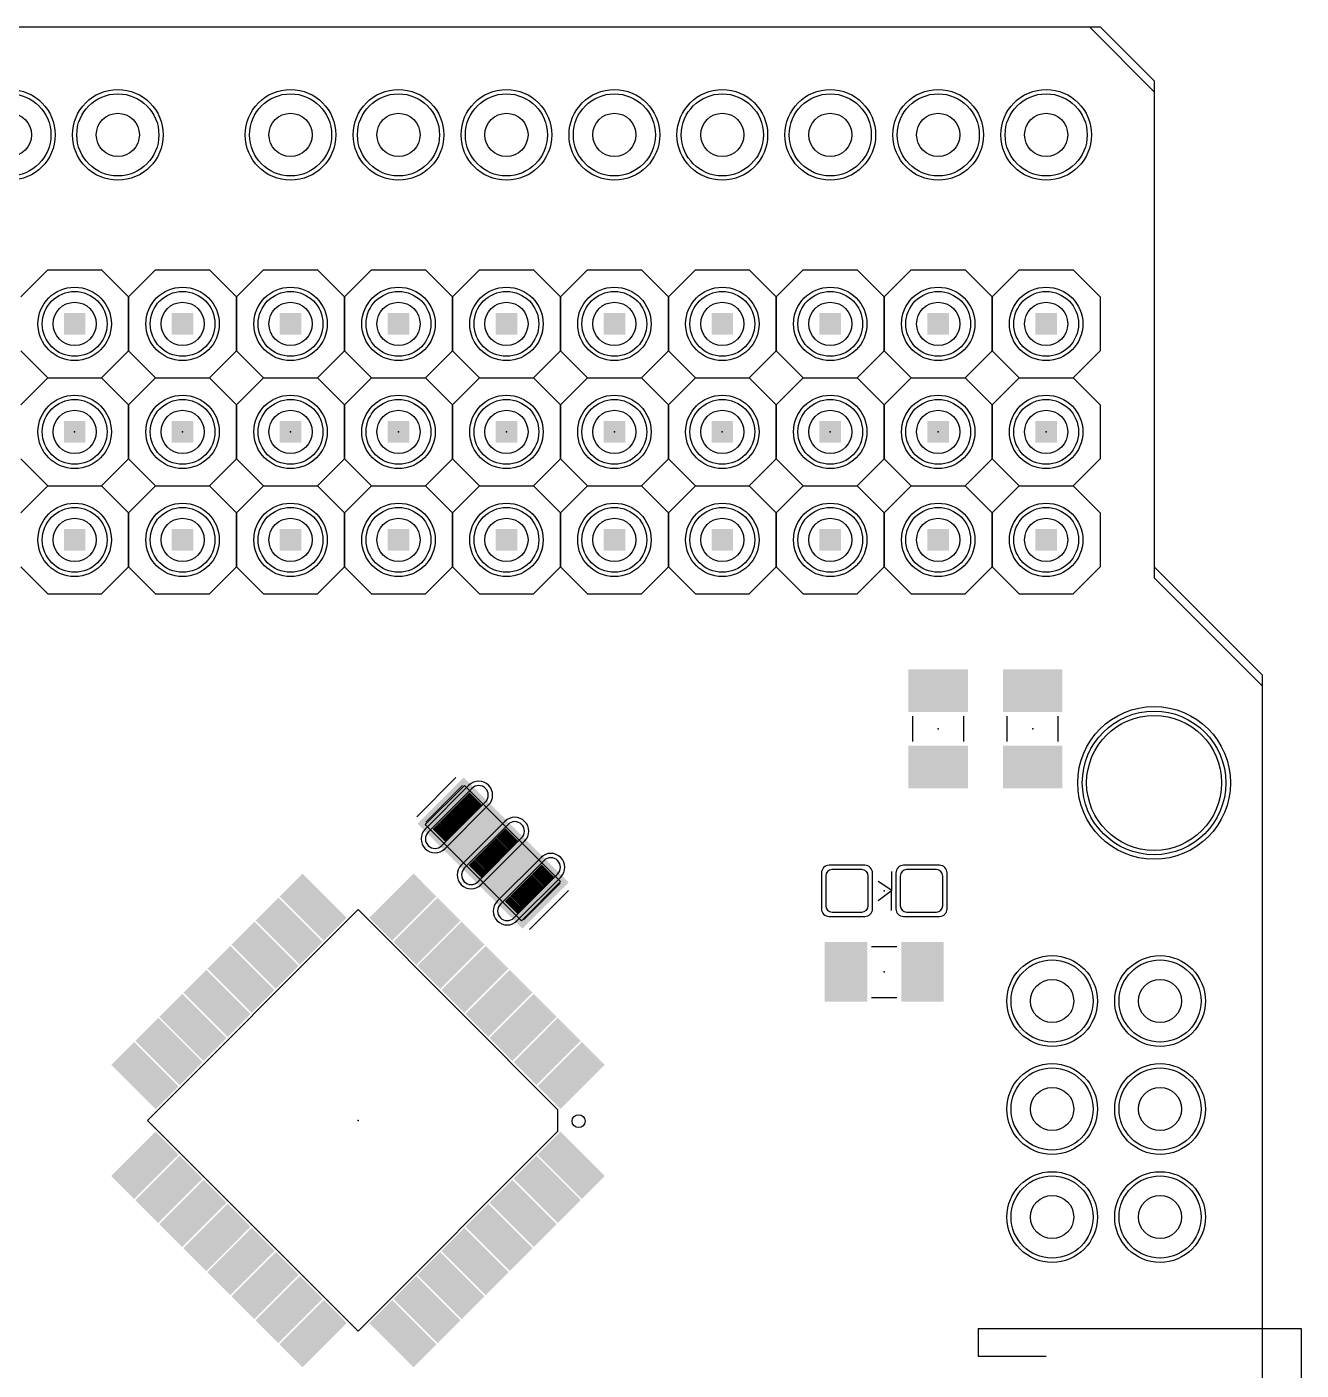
# Model space of a CAD drawing. Extents: x 45.5 to 117.8, y 20.3 to 74.9.
# Drawn here: x 87.78 to 117.76, y 43.34 to 74.93 of the extents above; entities that cross this region are included whole.
import ezdxf

# ---------------------------------------------------------------- set-up
doc = ezdxf.new("R2010")
doc.units = 0
for name, color, linetype in [('17', 82, 'CONTINUOUS'), ('20', 7, 'CONTINUOUS'), ('200', 175, 'CONTINUOUS'), ('21', 253, 'CONTINUOUS'), ('23', 7, 'CONTINUOUS'), ('29', 253, 'CONTINUOUS'), ('30', 253, 'CONTINUOUS'), ('31', 253, 'CONTINUOUS'), ('41', 22, 'CONTINUOUS'), ('44', 253, 'CONTINUOUS'), ('51', 253, 'CONTINUOUS')]:
    doc.layers.add(name, color=color, linetype=linetype)

# ---------------------------------------------------------------- blocks, each defined once
blk = doc.blocks.new('RECT192512X192512R30')
blk.add_lwpolyline([(0.6016, -0.4211), (0.6016, 0.4211, 0.4142), (0.4211, 0.6016), (-0.4211, 0.6016, 0.4142), (-0.6016, 0.4211), (-0.6016, -0.4211, 0.4142), (-0.4211, -0.6016), (0.4211, -0.6016, 0.4142)], format="xyb", close=True)
blk = doc.blocks.new('RECT160000X160000R30')
blk.add_lwpolyline([(0.5, -0.35), (0.5, 0.35, 0.4142), (0.35, 0.5), (-0.35, 0.5, 0.4142), (-0.5, 0.35), (-0.5, -0.35, 0.4142), (-0.35, -0.5), (0.35, -0.5, 0.4142)], format="xyb", close=True)
blk = doc.blocks.new('RECT')
blk.add_solid([(-0.5, -0.5), (0.5, -0.5), (-0.5, 0.5), (0.5, 0.5)])
blk = doc.blocks.new('ROUNDP')
blk.add_circle((0, 0), 0.5)
blk = doc.blocks.new('RECT104512X337312R100')
blk.add_lwpolyline([(0.3266, -0.7275), (0.3266, 0.7275, 0.4142), (0, 1.0541), (0, 1.0541, 0.4142), (-0.3266, 0.7275), (-0.3266, -0.7275, 0.4142), (0, -1.0541), (0, -1.0541, 0.4142)], format="xyb", close=True)
blk = doc.blocks.new('RECT72000X304800R100')
blk.add_lwpolyline([(0.225, -0.7275), (0.225, 0.7275, 0.4142), (0, 0.9525), (0, 0.9525, 0.4142), (-0.225, 0.7275), (-0.225, -0.7275, 0.4142), (0, -0.9525), (0, -0.9525, 0.4142)], format="xyb", close=True)

msp = doc.modelspace()

# ---------------------------------------------------------------- linework, layer by layer
at = {"layer": '20'}
for p, q in [((49.8475, 74.93), (113.03, 74.93)), ((113.03, 74.93), (114.3, 73.66)), ((114.3, 73.66), (114.3, 62.23)), ((114.3, 62.23), (116.84, 59.69)), ((116.84, 59.69), (116.84, 26.67))]:
    msp.add_line(p, q, dxfattribs=at)
msp.add_circle((114.3, 57.15), 1.5875, dxfattribs=at)
at = {"layer": '21'}
for p, q in [((87.63, 68.58), (88.265, 69.215)), ((88.265, 69.215), (89.535, 69.215)), ((89.535, 69.215), (90.17, 68.58)), ((90.17, 68.58), (90.805, 69.215)), ((90.805, 69.215), (92.075, 69.215)), ((92.075, 69.215), (92.71, 68.58)), ((92.71, 68.58), (93.345, 69.215)), ((93.345, 69.215), (94.615, 69.215)), ((94.615, 69.215), (95.25, 68.58)), ((95.25, 68.58), (95.885, 69.215)), ((95.885, 69.215), (97.155, 69.215)), ((97.155, 69.215), (97.79, 68.58)), ((97.79, 68.58), (98.425, 69.215)), ((98.425, 69.215), (99.695, 69.215)), ((99.695, 69.215), (100.33, 68.58)), ((100.33, 68.58), (100.965, 69.215)), ((100.965, 69.215), (102.235, 69.215)), ((102.235, 69.215), (102.87, 68.58)), ((102.87, 68.58), (103.505, 69.215)), ((103.505, 69.215), (104.775, 69.215)), ((104.775, 69.215), (105.41, 68.58)), ((105.41, 68.58), (106.045, 69.215)), ((106.045, 69.215), (107.315, 69.215)), ((107.315, 69.215), (107.95, 68.58)), ((107.95, 68.58), (108.585, 69.215)), ((108.585, 69.215), (109.855, 69.215)), ((109.855, 69.215), (110.49, 68.58)), ((110.49, 68.58), (111.125, 69.215)), ((111.125, 69.215), (112.395, 69.215)), ((112.395, 69.215), (113.03, 68.58)), ((90.17, 67.31), (90.17, 68.58)), ((90.17, 68.58), (90.17, 67.31)), ((92.71, 67.31), (92.71, 68.58)), ((92.71, 68.58), (92.71, 67.31)), ((95.25, 67.31), (95.25, 68.58)), ((95.25, 68.58), (95.25, 67.31)), ((97.79, 67.31), (97.79, 68.58)), ((97.79, 68.58), (97.79, 67.31)), ((100.33, 68.58), (100.33, 67.31)), ((100.33, 67.31), (100.33, 68.58)), ((102.87, 67.31), (102.87, 68.58)), ((102.87, 68.58), (102.87, 67.31)), ((105.41, 67.31), (105.41, 68.58)), ((105.41, 68.58), (105.41, 67.31)), ((107.95, 67.31), (107.95, 68.58)), ((107.95, 68.58), (107.95, 67.31)), ((110.49, 67.31), (110.49, 68.58)), ((110.49, 68.58), (110.49, 67.31)), ((113.03, 68.58), (113.03, 67.31)), ((88.265, 66.675), (87.63, 67.31)), ((90.17, 67.31), (89.535, 66.675)), ((90.805, 66.675), (90.17, 67.31)), ((92.71, 67.31), (92.075, 66.675)), ((93.345, 66.675), (92.71, 67.31)), ((95.25, 67.31), (94.615, 66.675)), ((95.885, 66.675), (95.25, 67.31)), ((97.79, 67.31), (97.155, 66.675)), ((98.425, 66.675), (97.79, 67.31)), ((100.33, 67.31), (99.695, 66.675)), ((100.965, 66.675), (100.33, 67.31)), ((102.87, 67.31), (102.235, 66.675)), ((103.505, 66.675), (102.87, 67.31)), ((105.41, 67.31), (104.775, 66.675)), ((106.045, 66.675), (105.41, 67.31)), ((107.95, 67.31), (107.315, 66.675)), ((108.585, 66.675), (107.95, 67.31)), ((110.49, 67.31), (109.855, 66.675)), ((111.125, 66.675), (110.49, 67.31)), ((113.03, 67.31), (112.395, 66.675)), ((87.63, 66.04), (88.265, 66.675)), ((88.265, 66.675), (89.535, 66.675)), ((89.535, 66.675), (90.17, 66.04)), ((90.17, 66.04), (90.805, 66.675)), ((90.805, 66.675), (92.075, 66.675)), ((92.075, 66.675), (92.71, 66.04)), ((92.71, 66.04), (93.345, 66.675)), ((93.345, 66.675), (94.615, 66.675)), ((94.615, 66.675), (95.25, 66.04)), ((95.25, 66.04), (95.885, 66.675)), ((95.885, 66.675), (97.155, 66.675)), ((97.155, 66.675), (97.79, 66.04)), ((97.79, 66.04), (98.425, 66.675)), ((98.425, 66.675), (99.695, 66.675)), ((99.695, 66.675), (100.33, 66.04)), ((100.33, 66.04), (100.965, 66.675)), ((100.965, 66.675), (102.235, 66.675)), ((102.235, 66.675), (102.87, 66.04)), ((102.87, 66.04), (103.505, 66.675)), ((103.505, 66.675), (104.775, 66.675)), ((104.775, 66.675), (105.41, 66.04)), ((105.41, 66.04), (106.045, 66.675)), ((106.045, 66.675), (107.315, 66.675)), ((107.315, 66.675), (107.95, 66.04)), ((107.95, 66.04), (108.585, 66.675)), ((108.585, 66.675), (109.855, 66.675)), ((109.855, 66.675), (110.49, 66.04)), ((110.49, 66.04), (111.125, 66.675)), ((111.125, 66.675), (112.395, 66.675)), ((112.395, 66.675), (113.03, 66.04)), ((90.17, 64.77), (90.17, 66.04)), ((90.17, 66.04), (90.17, 64.77)), ((92.71, 64.77), (92.71, 66.04)), ((92.71, 66.04), (92.71, 64.77)), ((95.25, 64.77), (95.25, 66.04)), ((95.25, 66.04), (95.25, 64.77)), ((97.79, 64.77), (97.79, 66.04)), ((97.79, 66.04), (97.79, 64.77)), ((100.33, 66.04), (100.33, 64.77)), ((100.33, 64.77), (100.33, 66.04)), ((102.87, 64.77), (102.87, 66.04)), ((102.87, 66.04), (102.87, 64.77)), ((105.41, 64.77), (105.41, 66.04)), ((105.41, 66.04), (105.41, 64.77)), ((107.95, 64.77), (107.95, 66.04)), ((107.95, 66.04), (107.95, 64.77)), ((110.49, 64.77), (110.49, 66.04)), ((110.49, 66.04), (110.49, 64.77)), ((113.03, 66.04), (113.03, 64.77)), ((88.265, 64.135), (87.63, 64.77)), ((90.17, 64.77), (89.535, 64.135)), ((90.805, 64.135), (90.17, 64.77)), ((92.71, 64.77), (92.075, 64.135)), ((93.345, 64.135), (92.71, 64.77)), ((95.25, 64.77), (94.615, 64.135)), ((95.885, 64.135), (95.25, 64.77)), ((97.79, 64.77), (97.155, 64.135)), ((98.425, 64.135), (97.79, 64.77)), ((100.33, 64.77), (99.695, 64.135)), ((100.965, 64.135), (100.33, 64.77)), ((102.87, 64.77), (102.235, 64.135)), ((103.505, 64.135), (102.87, 64.77)), ((105.41, 64.77), (104.775, 64.135)), ((106.045, 64.135), (105.41, 64.77)), ((107.95, 64.77), (107.315, 64.135)), ((108.585, 64.135), (107.95, 64.77)), ((110.49, 64.77), (109.855, 64.135)), ((111.125, 64.135), (110.49, 64.77)), ((113.03, 64.77), (112.395, 64.135)), ((87.63, 63.5), (88.265, 64.135)), ((88.265, 64.135), (89.535, 64.135)), ((89.535, 64.135), (90.17, 63.5)), ((90.17, 63.5), (90.805, 64.135)), ((90.805, 64.135), (92.075, 64.135)), ((92.075, 64.135), (92.71, 63.5)), ((92.71, 63.5), (93.345, 64.135)), ((93.345, 64.135), (94.615, 64.135)), ((94.615, 64.135), (95.25, 63.5)), ((95.25, 63.5), (95.885, 64.135)), ((95.885, 64.135), (97.155, 64.135)), ((97.155, 64.135), (97.79, 63.5)), ((97.79, 63.5), (98.425, 64.135)), ((98.425, 64.135), (99.695, 64.135)), ((99.695, 64.135), (100.33, 63.5)), ((100.33, 63.5), (100.965, 64.135)), ((100.965, 64.135), (102.235, 64.135)), ((102.235, 64.135), (102.87, 63.5)), ((102.87, 63.5), (103.505, 64.135)), ((103.505, 64.135), (104.775, 64.135)), ((104.775, 64.135), (105.41, 63.5)), ((105.41, 63.5), (106.045, 64.135)), ((106.045, 64.135), (107.315, 64.135)), ((107.315, 64.135), (107.95, 63.5)), ((107.95, 63.5), (108.585, 64.135)), ((108.585, 64.135), (109.855, 64.135)), ((109.855, 64.135), (110.49, 63.5)), ((110.49, 63.5), (111.125, 64.135)), ((111.125, 64.135), (112.395, 64.135)), ((112.395, 64.135), (113.03, 63.5)), ((90.17, 62.23), (90.17, 63.5)), ((90.17, 63.5), (90.17, 62.23)), ((92.71, 62.23), (92.71, 63.5)), ((92.71, 63.5), (92.71, 62.23)), ((95.25, 62.23), (95.25, 63.5)), ((95.25, 63.5), (95.25, 62.23)), ((97.79, 62.23), (97.79, 63.5)), ((97.79, 63.5), (97.79, 62.23)), ((100.33, 63.5), (100.33, 62.23)), ((100.33, 62.23), (100.33, 63.5)), ((102.87, 62.23), (102.87, 63.5)), ((102.87, 63.5), (102.87, 62.23)), ((105.41, 62.23), (105.41, 63.5)), ((105.41, 63.5), (105.41, 62.23)), ((107.95, 62.23), (107.95, 63.5)), ((107.95, 63.5), (107.95, 62.23)), ((110.49, 62.23), (110.49, 63.5)), ((110.49, 63.5), (110.49, 62.23)), ((113.03, 63.5), (113.03, 62.23)), ((87.63, 62.23), (88.265, 61.595)), ((89.535, 61.595), (90.17, 62.23)), ((90.17, 62.23), (90.805, 61.595)), ((92.075, 61.595), (92.71, 62.23)), ((92.71, 62.23), (93.345, 61.595)), ((94.615, 61.595), (95.25, 62.23)), ((95.25, 62.23), (95.885, 61.595)), ((97.155, 61.595), (97.79, 62.23)), ((97.79, 62.23), (98.425, 61.595)), ((99.695, 61.595), (100.33, 62.23)), ((100.33, 62.23), (100.965, 61.595)), ((102.235, 61.595), (102.87, 62.23)), ((102.87, 62.23), (103.505, 61.595)), ((104.775, 61.595), (105.41, 62.23)), ((105.41, 62.23), (106.045, 61.595)), ((107.315, 61.595), (107.95, 62.23)), ((107.95, 62.23), (108.585, 61.595)), ((109.855, 61.595), (110.49, 62.23)), ((110.49, 62.23), (111.125, 61.595)), ((112.395, 61.595), (113.03, 62.23)), ((88.265, 61.595), (89.535, 61.595)), ((90.805, 61.595), (92.075, 61.595)), ((93.345, 61.595), (94.615, 61.595)), ((95.885, 61.595), (97.155, 61.595)), ((98.425, 61.595), (99.695, 61.595)), ((100.965, 61.595), (102.235, 61.595)), ((103.505, 61.595), (104.775, 61.595)), ((106.045, 61.595), (107.315, 61.595)), ((108.585, 61.595), (109.855, 61.595)), ((111.125, 61.595), (112.395, 61.595)), ((108.62, 58.12), (108.62, 58.72)), ((109.82, 58.12), (109.82, 58.72)), ((110.8425, 58.12), (110.8425, 58.72)), ((112.0425, 58.12), (112.0425, 58.72)), ((96.9526, 56.3553), (97.8719, 57.2745)), ((108.12, 55.07), (108.12, 54.61)), ((108.1046, 54.6354), (107.81, 54.8284)), ((100.5234, 54.623), (99.6042, 53.7037)), ((108.12, 54.61), (107.81, 54.3762)), ((108.12, 54.15), (108.12, 54.61)), ((90.6107, 49.2125), (95.5675, 54.1693)), ((95.5675, 54.1693), (100.2733, 49.4635)), ((107.65, 53.305), (108.25, 53.305)), ((107.65, 52.105), (108.25, 52.105)), ((100.2733, 48.9615), (100.2733, 49.4635)), ((95.5675, 44.2557), (90.6107, 49.2125)), ((100.2733, 48.9615), (95.5675, 44.2557)), ((110.16, 44.32), (117.76, 44.32)), ((110.16, 44.32), (110.16, 43.67)), ((117.76, 44.32), (117.76, 34.42)), ((110.16, 43.67), (111.76, 43.67))]:
    msp.add_line(p, q, dxfattribs=at)
msp.add_circle((100.7581, 49.1945), 0.1524, dxfattribs=at)
at = {"layer": '23'}
for p in [(88.9, 65.405), (91.44, 65.405), (93.98, 65.405), (96.52, 65.405), (99.06, 65.405), (101.6, 65.405), (104.14, 65.405), (106.68, 65.405), (109.22, 65.405), (111.76, 65.405), (109.22, 58.42), (111.4425, 58.42), (98.7425, 55.499), (107.95, 54.61), (107.95, 52.705), (95.5675, 49.2125)]:
    msp.add_point(p, dxfattribs=at)
at = {"layer": '29'}
msp.add_circle((114.3, 57.15), 1.6891, dxfattribs=at)
at = {"layer": '30'}
msp.add_circle((114.3, 57.15), 1.6891, dxfattribs=at)
at = {"layer": '44'}
for centre, radius in [((87.376, 72.39), 0.508), ((89.916, 72.39), 0.508), ((93.98, 72.39), 0.508), ((96.52, 72.39), 0.508), ((99.06, 72.39), 0.508), ((101.6, 72.39), 0.508), ((104.14, 72.39), 0.508), ((106.68, 72.39), 0.508), ((109.22, 72.39), 0.508), ((111.76, 72.39), 0.508), ((88.9, 67.945), 0.508), ((91.44, 67.945), 0.508), ((93.98, 67.945), 0.508), ((96.52, 67.945), 0.508), ((99.06, 67.945), 0.508), ((101.6, 67.945), 0.508), ((104.14, 67.945), 0.508), ((106.68, 67.945), 0.508), ((109.22, 67.945), 0.508), ((111.76, 67.945), 0.508), ((88.9, 65.405), 0.508), ((91.44, 65.405), 0.508), ((93.98, 65.405), 0.508), ((96.52, 65.405), 0.508), ((99.06, 65.405), 0.508), ((101.6, 65.405), 0.508), ((104.14, 65.405), 0.508), ((106.68, 65.405), 0.508), ((109.22, 65.405), 0.508), ((111.76, 65.405), 0.508), ((88.9, 62.865), 0.508), ((91.44, 62.865), 0.508), ((93.98, 62.865), 0.508), ((96.52, 62.865), 0.508), ((99.06, 62.865), 0.508), ((101.6, 62.865), 0.508), ((104.14, 62.865), 0.508), ((106.68, 62.865), 0.508), ((109.22, 62.865), 0.508), ((111.76, 62.865), 0.508), ((114.3, 57.15), 1.7961), ((111.9, 52.02), 0.508), ((114.44, 52.02), 0.508), ((111.9, 49.48), 0.508), ((114.44, 49.48), 0.508), ((111.9, 46.94), 0.508), ((114.44, 46.94), 0.508)]:
    msp.add_circle(centre, radius, dxfattribs=at)
at = {"layer": '51'}
for p, q in [((48.26, 74.93), (112.776, 74.93)), ((112.776, 74.93), (114.3, 73.406)), ((114.3, 73.406), (114.3, 61.976)), ((114.3, 61.976), (116.84, 59.436)), ((116.84, 59.436), (116.84, 26.67)), ((97.1515, 56.1708), (98.0707, 57.09)), ((98.0707, 57.09), (100.3335, 54.8272)), ((99.4143, 53.908), (97.1515, 56.1708)), ((100.3335, 54.8272), (99.4143, 53.908))]:
    msp.add_line(p, q, dxfattribs=at)

# ---------------------------------------------------------------- block references
at = {"layer": '17', "xscale": 1.9304, "yscale": 1.9304}
for p in [(87.376, 72.39), (87.376, 72.39), (89.916, 72.39), (89.916, 72.39), (93.98, 72.39), (93.98, 72.39), (96.52, 72.39), (96.52, 72.39), (99.06, 72.39), (99.06, 72.39), (101.6, 72.39), (101.6, 72.39), (104.14, 72.39), (104.14, 72.39), (106.68, 72.39), (106.68, 72.39), (109.22, 72.39), (109.22, 72.39), (111.76, 72.39), (111.76, 72.39), (111.9, 52.02), (111.9, 52.02), (114.44, 52.02), (114.44, 52.02), (111.9, 49.48), (111.9, 49.48), (114.44, 49.48), (114.44, 49.48), (111.9, 46.94), (111.9, 46.94), (114.44, 46.94), (114.44, 46.94)]:
    msp.add_blockref('ROUNDP', p, dxfattribs=at)
at = {"layer": '17', "xscale": 1.524, "yscale": 1.524, "rotation": 180}
for p in [(88.9, 67.945), (88.9, 67.945), (91.44, 67.945), (91.44, 67.945), (93.98, 67.945), (93.98, 67.945), (96.52, 67.945), (96.52, 67.945), (99.06, 67.945), (99.06, 67.945), (101.6, 67.945), (101.6, 67.945), (104.14, 67.945), (104.14, 67.945), (106.68, 67.945), (106.68, 67.945), (109.22, 67.945), (109.22, 67.945), (111.76, 67.945), (111.76, 67.945), (88.9, 65.405), (88.9, 65.405), (91.44, 65.405), (91.44, 65.405), (93.98, 65.405), (93.98, 65.405), (96.52, 65.405), (96.52, 65.405), (99.06, 65.405), (99.06, 65.405), (101.6, 65.405), (101.6, 65.405), (104.14, 65.405), (104.14, 65.405), (106.68, 65.405), (106.68, 65.405), (109.22, 65.405), (109.22, 65.405), (111.76, 65.405), (111.76, 65.405), (88.9, 62.865), (88.9, 62.865), (91.44, 62.865), (91.44, 62.865), (93.98, 62.865), (93.98, 62.865), (96.52, 62.865), (96.52, 62.865), (99.06, 62.865), (99.06, 62.865), (101.6, 62.865), (101.6, 62.865), (104.14, 62.865), (104.14, 62.865), (106.68, 62.865), (106.68, 62.865), (109.22, 62.865), (109.22, 62.865), (111.76, 62.865), (111.76, 62.865)]:
    msp.add_blockref('ROUNDP', p, dxfattribs=at)
at = {"layer": '200', "yscale": 0.0218, "rotation": 135}
for p, xscale in [((97.7863, 56.8514), 0.0218), ((97.8018, 56.8669), 0.0218), ((97.8172, 56.8823), 0.0218), ((97.8327, 56.8978), 0.0218), ((97.8481, 56.9132), 0.0218), ((97.8636, 56.9287), 0.0218), ((97.879, 56.9441), 0.0218), ((97.8945, 56.9596), 0.0218), ((97.9099, 56.975), 0.0218), ((97.9254, 56.9904), 0.0218), ((97.9408, 57.0059), 0.0218), ((97.9563, 57.0213), 0.0218), ((97.9717, 57.0368), 0.0218), ((97.9871, 57.0522), 0.0218), ((98.0026, 57.0677), 0.0218), ((98.018, 57.0831), 0.0218), ((99.1842, 55.9478), 3.2766), ((98.2652, 56.7124), 0.415), ((98.2806, 56.7279), 0.415), ((98.2961, 56.7433), 0.415), ((98.3115, 56.7588), 0.415), ((98.327, 56.7742), 0.415), ((97.4774, 56.5425), 0.0218), ((97.4929, 56.558), 0.0218), ((97.5083, 56.5734), 0.0218), ((97.5238, 56.5889), 0.0218), ((97.5392, 56.6043), 0.0218), ((97.5547, 56.6197), 0.0218), ((97.5701, 56.6352), 0.0218), ((97.5855, 56.6506), 0.0218), ((97.601, 56.6661), 0.0218), ((97.6164, 56.6815), 0.0218), ((97.6319, 56.697), 0.0218), ((97.6473, 56.7124), 0.0218), ((97.6628, 56.7279), 0.0218), ((97.6782, 56.7433), 0.0218), ((97.6937, 56.7588), 0.0218), ((97.7091, 56.7742), 0.0218), ((97.7246, 56.7896), 0.0218), ((97.74, 56.8051), 0.0218), ((97.7555, 56.8205), 0.0218), ((97.7709, 56.836), 0.0218), ((97.9563, 56.4035), 0.415), ((97.9717, 56.4189), 0.415), ((97.9871, 56.4344), 0.415), ((98.0026, 56.4498), 0.415), ((98.018, 56.4653), 0.415), ((98.0335, 56.4807), 0.415), ((98.0489, 56.4962), 0.415), ((98.0644, 56.5116), 0.415), ((98.0798, 56.5271), 0.415), ((98.0953, 56.5425), 0.415), ((98.1107, 56.558), 0.415), ((98.1262, 56.5734), 0.415), ((98.1416, 56.5888), 0.415), ((98.1571, 56.6043), 0.415), ((98.1725, 56.6197), 0.415), ((98.1879, 56.6352), 0.415), ((98.2034, 56.6506), 0.415), ((98.2188, 56.6661), 0.415), ((98.2343, 56.6815), 0.415), ((98.2497, 56.697), 0.415), ((98.3038, 55.0674), 3.2766), ((97.1685, 56.2336), 0.0218), ((97.184, 56.249), 0.0218), ((97.1994, 56.2645), 0.0218), ((97.2148, 56.2799), 0.0218), ((97.2303, 56.2954), 0.0218), ((97.2457, 56.3108), 0.0218), ((97.2612, 56.3263), 0.0218), ((97.2766, 56.3417), 0.0218), ((97.2921, 56.3572), 0.0218), ((97.3075, 56.3726), 0.0218), ((97.323, 56.388), 0.0218), ((97.3384, 56.4035), 0.0218), ((97.3539, 56.4189), 0.0218), ((97.3693, 56.4344), 0.0218), ((97.3848, 56.4498), 0.0218), ((97.4002, 56.4653), 0.0218), ((97.4156, 56.4807), 0.0218), ((97.4311, 56.4962), 0.0218), ((97.4465, 56.5116), 0.0218), ((97.462, 56.5271), 0.0218), ((97.6319, 56.0791), 0.415), ((97.6473, 56.0946), 0.415), ((97.6628, 56.11), 0.415), ((97.6782, 56.1255), 0.415), ((97.6937, 56.1409), 0.415), ((97.7091, 56.1564), 0.415), ((97.7246, 56.1718), 0.415), ((97.74, 56.1873), 0.415), ((97.7555, 56.2027), 0.415), ((97.7709, 56.2181), 0.415), ((97.7863, 56.2336), 0.415), ((97.8018, 56.249), 0.415), ((97.8172, 56.2645), 0.415), ((97.8327, 56.2799), 0.415), ((97.8481, 56.2954), 0.415), ((97.8636, 56.3108), 0.415), ((97.879, 56.3263), 0.415), ((97.8945, 56.3417), 0.415), ((97.9099, 56.3572), 0.415), ((97.9254, 56.3726), 0.415), ((97.9408, 56.388), 0.415), ((97.4774, 55.9247), 0.415), ((97.4929, 55.9401), 0.415), ((97.5083, 55.9556), 0.415), ((97.5238, 55.971), 0.415), ((97.5392, 55.9865), 0.415), ((97.5547, 56.0019), 0.415), ((97.5701, 56.0173), 0.415), ((97.5855, 56.0328), 0.415), ((97.601, 56.0482), 0.415), ((97.6164, 56.0637), 0.415), ((99.022, 55.7702), 0.415), ((99.0375, 55.7857), 0.415), ((99.0529, 55.8011), 0.415), ((99.0684, 55.8165), 0.415), ((99.0838, 55.832), 0.415), ((99.0993, 55.8474), 0.415), ((99.1147, 55.8629), 0.415), ((99.1302, 55.8783), 0.415), ((99.1456, 55.8938), 0.415), ((99.161, 55.9092), 0.415), ((99.1765, 55.9247), 0.415), ((98.6977, 55.4458), 0.415), ((98.7131, 55.4613), 0.415), ((98.7286, 55.4767), 0.415), ((98.744, 55.4922), 0.415), ((98.7594, 55.5076), 0.415), ((98.7749, 55.5231), 0.415), ((98.7903, 55.5385), 0.415), ((98.8058, 55.554), 0.415), ((98.8212, 55.5694), 0.415), ((98.8367, 55.5849), 0.415), ((98.8521, 55.6003), 0.415), ((98.8676, 55.6157), 0.415), ((98.883, 55.6312), 0.415), ((98.8985, 55.6466), 0.415), ((98.9139, 55.6621), 0.415), ((98.9294, 55.6775), 0.415), ((98.9448, 55.693), 0.415), ((98.9602, 55.7084), 0.415), ((98.9757, 55.7239), 0.415), ((98.9911, 55.7393), 0.415), ((99.0066, 55.7548), 0.415), ((98.3887, 55.1369), 0.415), ((98.4042, 55.1524), 0.415), ((98.4196, 55.1678), 0.415), ((98.4351, 55.1833), 0.415), ((98.4505, 55.1987), 0.415), ((98.466, 55.2142), 0.415), ((98.4814, 55.2296), 0.415), ((98.4969, 55.245), 0.415), ((98.5123, 55.2605), 0.415), ((98.5278, 55.2759), 0.415), ((98.5432, 55.2914), 0.415), ((98.5587, 55.3068), 0.415), ((98.5741, 55.3223), 0.415), ((98.5895, 55.3377), 0.415), ((98.605, 55.3532), 0.415), ((98.6204, 55.3686), 0.415), ((98.6359, 55.3841), 0.415), ((98.6513, 55.3995), 0.415), ((98.6668, 55.4149), 0.415), ((98.6822, 55.4304), 0.415), ((98.327, 55.0751), 0.415), ((98.3424, 55.0906), 0.415), ((98.3578, 55.106), 0.415), ((98.3733, 55.1215), 0.415), ((99.7789, 54.828), 0.415), ((99.7943, 54.8434), 0.415), ((99.8098, 54.8589), 0.415), ((99.8252, 54.8743), 0.415), ((99.8407, 54.8898), 0.415), ((99.8561, 54.9052), 0.415), ((99.8716, 54.9207), 0.415), ((99.887, 54.9361), 0.415), ((99.9025, 54.9516), 0.415), ((99.9179, 54.967), 0.415), ((99.9333, 54.9825), 0.415), ((99.9488, 54.9979), 0.415), ((99.9642, 55.0134), 0.415), ((99.9797, 55.0288), 0.415), ((99.9951, 55.0442), 0.415), ((100.0106, 55.0597), 0.415), ((100.026, 55.0751), 0.415), ((99.4545, 54.5036), 0.415), ((99.47, 54.5191), 0.415), ((99.4854, 54.5345), 0.415), ((99.5009, 54.55), 0.415), ((99.5163, 54.5654), 0.415), ((99.5318, 54.5809), 0.415), ((99.5472, 54.5963), 0.415), ((99.5626, 54.6118), 0.415), ((99.5781, 54.6272), 0.415), ((99.5935, 54.6426), 0.415), ((99.609, 54.6581), 0.415), ((99.6244, 54.6735), 0.415), ((99.6399, 54.689), 0.415), ((99.6553, 54.7044), 0.415), ((99.6708, 54.7199), 0.415), ((99.6862, 54.7353), 0.415), ((99.7017, 54.7508), 0.415), ((99.7171, 54.7662), 0.415), ((99.7326, 54.7817), 0.415), ((99.748, 54.7971), 0.415), ((99.7634, 54.8126), 0.415), ((100.1805, 54.6426), 0.0218), ((100.1959, 54.6581), 0.0218), ((100.2114, 54.6735), 0.0218), ((100.2268, 54.689), 0.0218), ((100.2423, 54.7044), 0.0218), ((100.2577, 54.7199), 0.0218), ((100.2732, 54.7353), 0.0218), ((100.2886, 54.7508), 0.0218), ((100.3041, 54.7662), 0.0218), ((100.3195, 54.7817), 0.0218), ((99.1765, 54.2256), 0.415), ((99.1919, 54.2411), 0.415), ((99.2074, 54.2565), 0.415), ((99.2228, 54.2719), 0.415), ((99.2383, 54.2874), 0.415), ((99.2537, 54.3028), 0.415), ((99.2692, 54.3183), 0.415), ((99.2846, 54.3337), 0.415), ((99.3001, 54.3492), 0.415), ((99.3155, 54.3646), 0.415), ((99.331, 54.3801), 0.415), ((99.3464, 54.3955), 0.415), ((99.3618, 54.411), 0.415), ((99.3773, 54.4264), 0.415), ((99.3927, 54.4418), 0.415), ((99.4082, 54.4573), 0.415), ((99.4236, 54.4727), 0.415), ((99.4391, 54.4882), 0.415), ((99.8716, 54.3337), 0.0218), ((99.887, 54.3492), 0.0218), ((99.9025, 54.3646), 0.0218), ((99.9179, 54.3801), 0.0218), ((99.9333, 54.3955), 0.0218), ((99.9488, 54.411), 0.0218), ((99.9642, 54.4264), 0.0218), ((99.9797, 54.4418), 0.0218), ((99.9951, 54.4573), 0.0218), ((100.0106, 54.4727), 0.0218), ((100.026, 54.4882), 0.0218), ((100.0415, 54.5036), 0.0218), ((100.0569, 54.5191), 0.0218), ((100.0724, 54.5345), 0.0218), ((100.0878, 54.55), 0.0218), ((100.1033, 54.5654), 0.0218), ((100.1187, 54.5809), 0.0218), ((100.1341, 54.5963), 0.0218), ((100.1496, 54.6118), 0.0218), ((100.165, 54.6272), 0.0218), ((99.5472, 54.0094), 0.0218), ((99.5626, 54.0248), 0.0218), ((99.5781, 54.0403), 0.0218), ((99.5935, 54.0557), 0.0218), ((99.609, 54.0711), 0.0218), ((99.6244, 54.0866), 0.0218), ((99.6399, 54.102), 0.0218), ((99.6553, 54.1175), 0.0218), ((99.6708, 54.1329), 0.0218), ((99.6862, 54.1484), 0.0218), ((99.7017, 54.1638), 0.0218), ((99.7171, 54.1793), 0.0218), ((99.7325, 54.1947), 0.0218), ((99.748, 54.2102), 0.0218), ((99.7634, 54.2256), 0.0218), ((99.7789, 54.2411), 0.0218), ((99.7943, 54.2565), 0.0218), ((99.8098, 54.2719), 0.0218), ((99.8252, 54.2874), 0.0218), ((99.8407, 54.3028), 0.0218), ((99.8561, 54.3183), 0.0218), ((99.47, 53.9321), 0.0218), ((99.4854, 53.9476), 0.0218), ((99.5009, 53.963), 0.0218), ((99.5163, 53.9785), 0.0218), ((99.5318, 53.9939), 0.0218)]:
    msp.add_blockref('RECT', p, dxfattribs=dict(at, xscale=xscale))
at = {"layer": '29'}
for name, p, xscale, yscale in [('ROUNDP', (87.376, 72.39), 2.1336, 2.1336), ('ROUNDP', (89.916, 72.39), 2.1336, 2.1336), ('ROUNDP', (93.98, 72.39), 2.1336, 2.1336), ('ROUNDP', (96.52, 72.39), 2.1336, 2.1336), ('ROUNDP', (99.06, 72.39), 2.1336, 2.1336), ('ROUNDP', (101.6, 72.39), 2.1336, 2.1336), ('ROUNDP', (104.14, 72.39), 2.1336, 2.1336), ('ROUNDP', (106.68, 72.39), 2.1336, 2.1336), ('ROUNDP', (109.22, 72.39), 2.1336, 2.1336), ('ROUNDP', (111.76, 72.39), 2.1336, 2.1336), ('RECT', (107.05, 52.705), 1.0032, 1.4032), ('RECT', (108.85, 52.705), 1.0032, 1.4032), ('ROUNDP', (111.9, 52.02), 2.1336, 2.1336), ('ROUNDP', (114.44, 52.02), 2.1336, 2.1336), ('ROUNDP', (111.9, 49.48), 2.1336, 2.1336), ('ROUNDP', (114.44, 49.48), 2.1336, 2.1336), ('ROUNDP', (111.9, 46.94), 2.1336, 2.1336), ('ROUNDP', (114.44, 46.94), 2.1336, 2.1336)]:
    msp.add_blockref(name, p, dxfattribs=dict(at, xscale=xscale, yscale=yscale))
for name, p, xscale, yscale, rotation in [('ROUNDP', (88.9, 67.945), 1.7272, 1.7272, 180), ('ROUNDP', (91.44, 67.945), 1.7272, 1.7272, 180), ('ROUNDP', (93.98, 67.945), 1.7272, 1.7272, 180), ('ROUNDP', (96.52, 67.945), 1.7272, 1.7272, 180), ('ROUNDP', (99.06, 67.945), 1.7272, 1.7272, 180), ('ROUNDP', (101.6, 67.945), 1.7272, 1.7272, 180), ('ROUNDP', (104.14, 67.945), 1.7272, 1.7272, 180), ('ROUNDP', (106.68, 67.945), 1.7272, 1.7272, 180), ('ROUNDP', (109.22, 67.945), 1.7272, 1.7272, 180), ('ROUNDP', (111.76, 67.945), 1.7272, 1.7272, 180), ('ROUNDP', (88.9, 65.405), 1.7272, 1.7272, 180), ('ROUNDP', (91.44, 65.405), 1.7272, 1.7272, 180), ('ROUNDP', (93.98, 65.405), 1.7272, 1.7272, 180), ('ROUNDP', (96.52, 65.405), 1.7272, 1.7272, 180), ('ROUNDP', (99.06, 65.405), 1.7272, 1.7272, 180), ('ROUNDP', (101.6, 65.405), 1.7272, 1.7272, 180), ('ROUNDP', (104.14, 65.405), 1.7272, 1.7272, 180), ('ROUNDP', (106.68, 65.405), 1.7272, 1.7272, 180), ('ROUNDP', (109.22, 65.405), 1.7272, 1.7272, 180), ('ROUNDP', (111.76, 65.405), 1.7272, 1.7272, 180), ('ROUNDP', (88.9, 62.865), 1.7272, 1.7272, 180), ('ROUNDP', (91.44, 62.865), 1.7272, 1.7272, 180), ('ROUNDP', (93.98, 62.865), 1.7272, 1.7272, 180), ('ROUNDP', (96.52, 62.865), 1.7272, 1.7272, 180), ('ROUNDP', (99.06, 62.865), 1.7272, 1.7272, 180), ('ROUNDP', (101.6, 62.865), 1.7272, 1.7272, 180), ('ROUNDP', (104.14, 62.865), 1.7272, 1.7272, 180), ('ROUNDP', (106.68, 62.865), 1.7272, 1.7272, 180), ('ROUNDP', (109.22, 62.865), 1.7272, 1.7272, 180), ('ROUNDP', (111.76, 62.865), 1.7272, 1.7272, 180), ('RECT', (109.22, 59.32), 1.0032, 1.4032, 90), ('RECT', (111.4425, 59.32), 1.0032, 1.4032, 90), ('RECT', (109.22, 57.52), 1.0032, 1.4032, 90), ('RECT', (111.4425, 57.52), 1.0032, 1.4032, 90), ('RECT', (98.7461, 55.499), 3.495, 1.5342, 135), ('RECT', (94.5121, 54.2277), 0.762, 1.4732, 225), ('RECT', (96.6229, 54.2277), 1.4732, 0.762, 225), ('RECT', (93.9464, 53.662), 0.762, 1.4732, 225), ('RECT', (97.1886, 53.662), 1.4732, 0.762, 225), ('RECT', (93.3807, 53.0964), 0.762, 1.4732, 225), ('RECT', (97.7543, 53.0964), 1.4732, 0.762, 225), ('RECT', (92.815, 52.5307), 0.762, 1.4732, 225), ('RECT', (98.32, 52.5307), 1.4732, 0.762, 225), ('RECT', (92.2493, 51.965), 0.762, 1.4732, 225), ('RECT', (98.8857, 51.965), 1.4732, 0.762, 225), ('RECT', (91.6836, 51.3993), 0.762, 1.4732, 225), ('RECT', (99.4514, 51.3993), 1.4732, 0.762, 225), ('RECT', (91.118, 50.8336), 0.762, 1.4732, 225), ('RECT', (100.017, 50.8336), 1.4732, 0.762, 225), ('RECT', (90.5523, 50.2679), 0.762, 1.4732, 225), ('RECT', (100.5827, 50.2679), 1.4732, 0.762, 225), ('RECT', (90.5523, 48.1571), 1.4732, 0.762, 225), ('RECT', (100.5827, 48.1571), 0.762, 1.4732, 225), ('RECT', (91.118, 47.5914), 1.4732, 0.762, 225), ('RECT', (100.017, 47.5914), 0.762, 1.4732, 225), ('RECT', (91.6836, 47.0257), 1.4732, 0.762, 225), ('RECT', (99.4514, 47.0257), 0.762, 1.4732, 225), ('RECT', (92.2493, 46.46), 1.4732, 0.762, 225), ('RECT', (98.8857, 46.46), 0.762, 1.4732, 225), ('RECT', (92.815, 45.8943), 1.4732, 0.762, 225), ('RECT', (98.32, 45.8943), 0.762, 1.4732, 225), ('RECT', (93.3807, 45.3286), 1.4732, 0.762, 225), ('RECT', (97.7543, 45.3286), 0.762, 1.4732, 225), ('RECT', (93.9464, 44.763), 1.4732, 0.762, 225), ('RECT', (97.1886, 44.763), 0.762, 1.4732, 225), ('RECT', (94.5121, 44.1973), 1.4732, 0.762, 225), ('RECT', (96.6229, 44.1973), 0.762, 1.4732, 225)]:
    msp.add_blockref(name, p, dxfattribs=dict(at, xscale=xscale, yscale=yscale, rotation=rotation))
for name, p, rotation in [('RECT104512X337312R100', (97.894, 56.3475), 135), ('RECT104512X337312R100', (98.7425, 55.499), 135), ('RECT104512X337312R100', (99.591, 54.6505), 135), ('RECT192512X192512R30', (107.073, 54.61), 270), ('RECT192512X192512R30', (108.827, 54.61), 270)]:
    msp.add_blockref(name, p, dxfattribs=dict(at, rotation=rotation))
at = {"layer": '30', "xscale": 2.1336, "yscale": 2.1336}
for p in [(87.376, 72.39), (89.916, 72.39), (93.98, 72.39), (96.52, 72.39), (99.06, 72.39), (101.6, 72.39), (104.14, 72.39), (106.68, 72.39), (109.22, 72.39), (111.76, 72.39), (111.9, 52.02), (114.44, 52.02), (111.9, 49.48), (114.44, 49.48), (111.9, 46.94), (114.44, 46.94)]:
    msp.add_blockref('ROUNDP', p, dxfattribs=at)
at = {"layer": '30', "xscale": 1.7272, "yscale": 1.7272, "rotation": 180}
for p in [(88.9, 67.945), (91.44, 67.945), (93.98, 67.945), (96.52, 67.945), (99.06, 67.945), (101.6, 67.945), (104.14, 67.945), (106.68, 67.945), (109.22, 67.945), (111.76, 67.945), (88.9, 65.405), (91.44, 65.405), (93.98, 65.405), (96.52, 65.405), (99.06, 65.405), (101.6, 65.405), (104.14, 65.405), (106.68, 65.405), (109.22, 65.405), (111.76, 65.405), (88.9, 62.865), (91.44, 62.865), (93.98, 62.865), (96.52, 62.865), (99.06, 62.865), (101.6, 62.865), (104.14, 62.865), (106.68, 62.865), (109.22, 62.865), (111.76, 62.865)]:
    msp.add_blockref('ROUNDP', p, dxfattribs=at)
at = {"layer": '31'}
for p, xscale, yscale, rotation in [((109.22, 59.32), 0.8, 1.2, 90), ((111.4425, 59.32), 0.8, 1.2, 90), ((109.22, 57.52), 0.8, 1.2, 90), ((111.4425, 57.52), 0.8, 1.2, 90), ((94.5121, 54.2277), 0.5588, 1.27, 225), ((96.6229, 54.2277), 1.27, 0.5588, 225), ((93.9464, 53.662), 0.5588, 1.27, 225), ((97.1886, 53.662), 1.27, 0.5588, 225), ((93.3807, 53.0964), 0.5588, 1.27, 225), ((97.7543, 53.0964), 1.27, 0.5588, 225), ((92.815, 52.5307), 0.5588, 1.27, 225), ((98.32, 52.5307), 1.27, 0.5588, 225), ((92.2493, 51.965), 0.5588, 1.27, 225), ((98.8857, 51.965), 1.27, 0.5588, 225), ((91.6836, 51.3993), 0.5588, 1.27, 225), ((99.4514, 51.3993), 1.27, 0.5588, 225), ((91.118, 50.8336), 0.5588, 1.27, 225), ((100.017, 50.8336), 1.27, 0.5588, 225), ((90.5523, 50.2679), 0.5588, 1.27, 225), ((100.5827, 50.2679), 1.27, 0.5588, 225), ((90.5523, 48.1571), 1.27, 0.5588, 225), ((100.5827, 48.1571), 0.5588, 1.27, 225), ((91.118, 47.5914), 1.27, 0.5588, 225), ((100.017, 47.5914), 0.5588, 1.27, 225), ((91.6836, 47.0257), 1.27, 0.5588, 225), ((99.4514, 47.0257), 0.5588, 1.27, 225), ((92.2493, 46.46), 1.27, 0.5588, 225), ((98.8857, 46.46), 0.5588, 1.27, 225), ((92.815, 45.8943), 1.27, 0.5588, 225), ((98.32, 45.8943), 0.5588, 1.27, 225), ((93.3807, 45.3286), 1.27, 0.5588, 225), ((97.7543, 45.3286), 0.5588, 1.27, 225), ((93.9464, 44.763), 1.27, 0.5588, 225), ((97.1886, 44.763), 0.5588, 1.27, 225), ((94.5121, 44.1973), 1.27, 0.5588, 225), ((96.6229, 44.1973), 0.5588, 1.27, 225)]:
    msp.add_blockref('RECT', p, dxfattribs=dict(at, xscale=xscale, yscale=yscale, rotation=rotation))
for name, p, rotation in [('RECT72000X304800R100', (97.894, 56.3475), 135), ('RECT72000X304800R100', (98.7425, 55.499), 135), ('RECT72000X304800R100', (99.591, 54.6505), 135), ('RECT160000X160000R30', (107.073, 54.61), 270), ('RECT160000X160000R30', (108.827, 54.61), 270)]:
    msp.add_blockref(name, p, dxfattribs=dict(at, rotation=rotation))
at = {"layer": '31', "xscale": 0.8, "yscale": 1.2}
for p in [(107.05, 52.705), (108.85, 52.705)]:
    msp.add_blockref('RECT', p, dxfattribs=at)
at = {"layer": '41', "xscale": 0.127, "yscale": 1.4224, "rotation": 135}
for p in [(97.584, 56.6575), (98.3384, 55.9031), (99.1646, 55.0769), (99.901, 54.3405)]:
    msp.add_blockref('RECT', p, dxfattribs=at)
at = {"layer": '51'}
for p, xscale, yscale, rotation in [((88.9, 67.945), 0.508, 0.508, 90), ((91.44, 67.945), 0.508, 0.508, 90), ((93.98, 67.945), 0.508, 0.508, 90), ((96.52, 67.945), 0.508, 0.508, 90), ((99.06, 67.945), 0.508, 0.508, 90), ((101.6, 67.945), 0.508, 0.508, 90), ((104.14, 67.945), 0.508, 0.508, 90), ((106.68, 67.945), 0.508, 0.508, 90), ((109.22, 67.945), 0.508, 0.508, 90), ((111.76, 67.945), 0.508, 0.508, 90), ((88.9, 65.405), 0.508, 0.508, 90), ((91.44, 65.405), 0.508, 0.508, 90), ((93.98, 65.405), 0.508, 0.508, 90), ((96.52, 65.405), 0.508, 0.508, 90), ((99.06, 65.405), 0.508, 0.508, 90), ((101.6, 65.405), 0.508, 0.508, 90), ((104.14, 65.405), 0.508, 0.508, 90), ((106.68, 65.405), 0.508, 0.508, 90), ((109.22, 65.405), 0.508, 0.508, 90), ((111.76, 65.405), 0.508, 0.508, 90), ((88.9, 62.865), 0.508, 0.508, 90), ((91.44, 62.865), 0.508, 0.508, 90), ((93.98, 62.865), 0.508, 0.508, 90), ((96.52, 62.865), 0.508, 0.508, 90), ((99.06, 62.865), 0.508, 0.508, 90), ((101.6, 62.865), 0.508, 0.508, 90), ((104.14, 62.865), 0.508, 0.508, 90), ((106.68, 62.865), 0.508, 0.508, 90), ((109.22, 62.865), 0.508, 0.508, 90), ((111.76, 62.865), 0.508, 0.508, 90), ((94.6827, 54.0571), 0.4572, 0.9906, 225), ((96.4523, 54.0571), 0.9906, 0.4572, 225), ((94.117, 53.4914), 0.4572, 0.9906, 225), ((97.018, 53.4914), 0.9906, 0.4572, 225), ((93.5513, 52.9257), 0.4572, 0.9906, 225), ((97.5837, 52.9257), 0.9906, 0.4572, 225), ((92.9856, 52.36), 0.4572, 0.9906, 225), ((98.1494, 52.36), 0.9906, 0.4572, 225), ((92.42, 51.7944), 0.4572, 0.9906, 225), ((98.715, 51.7944), 0.9906, 0.4572, 225), ((91.8543, 51.2287), 0.4572, 0.9906, 225), ((99.2807, 51.2287), 0.9906, 0.4572, 225), ((91.2886, 50.663), 0.4572, 0.9906, 225), ((99.8464, 50.663), 0.9906, 0.4572, 225), ((90.7229, 50.0973), 0.4572, 0.9906, 225), ((100.4121, 50.0973), 0.9906, 0.4572, 225), ((90.7229, 48.3277), 0.9906, 0.4572, 225), ((100.4121, 48.3277), 0.4572, 0.9906, 225), ((91.2886, 47.762), 0.9906, 0.4572, 225), ((99.8464, 47.762), 0.4572, 0.9906, 225), ((91.8543, 47.1963), 0.9906, 0.4572, 225), ((99.2807, 47.1963), 0.4572, 0.9906, 225), ((92.42, 46.6306), 0.9906, 0.4572, 225), ((98.715, 46.6306), 0.4572, 0.9906, 225), ((92.9856, 46.065), 0.9906, 0.4572, 225), ((98.1494, 46.065), 0.4572, 0.9906, 225), ((93.5513, 45.4993), 0.9906, 0.4572, 225), ((97.5837, 45.4993), 0.4572, 0.9906, 225), ((94.117, 44.9336), 0.9906, 0.4572, 225), ((97.018, 44.9336), 0.4572, 0.9906, 225), ((94.6827, 44.3679), 0.9906, 0.4572, 225), ((96.4523, 44.3679), 0.4572, 0.9906, 225)]:
    msp.add_blockref('RECT', p, dxfattribs=dict(at, xscale=xscale, yscale=yscale, rotation=rotation))

doc.saveas('drawing.dxf')
